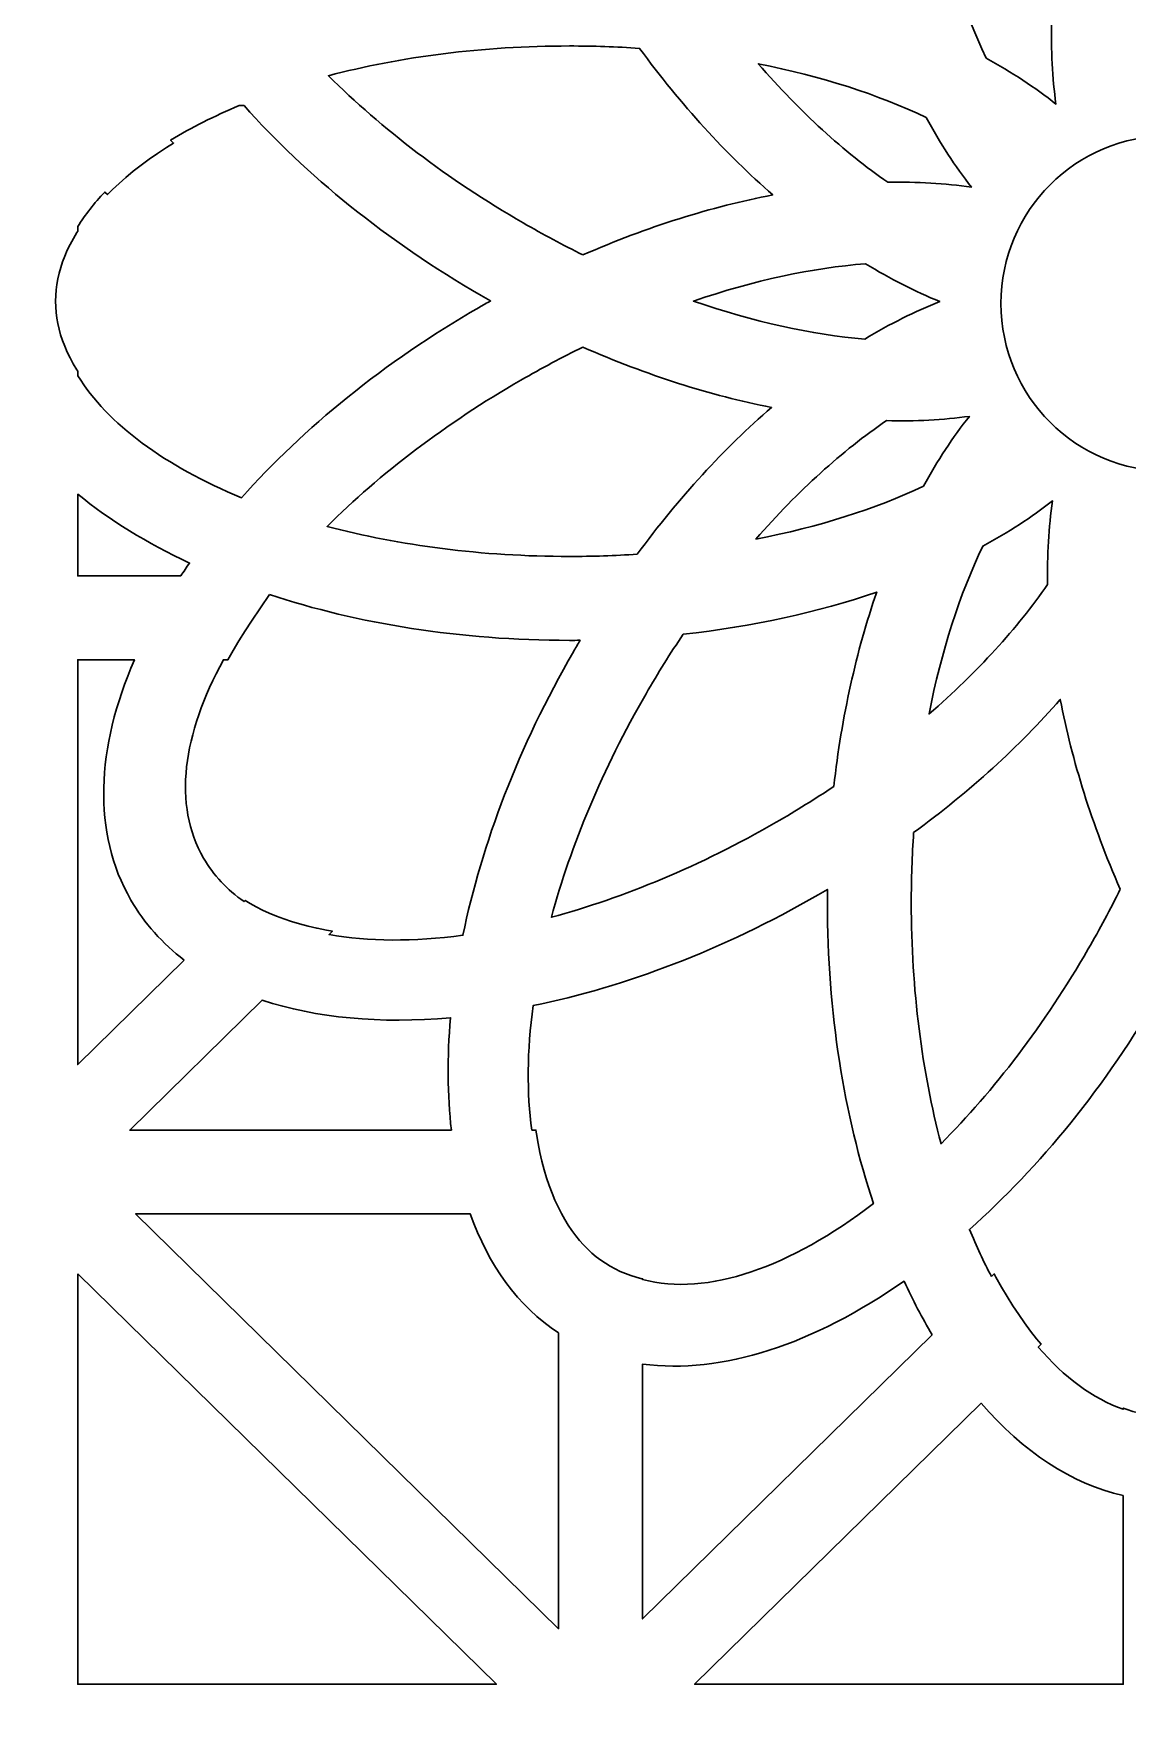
# Model space of a CAD drawing. Header units: centimetres. Extents: x -27 to -22.3, y -9 to 9.
# Drawn here: x -25.856 to -24.695, y 5.879 to 7.677 of the extents above; entities that cross this region are included whole.
import ezdxf

# ---------------------------------------------------------------- set-up
doc = ezdxf.new("R2010")
doc.units = ezdxf.units.CM
doc.header["$MEASUREMENT"] = 0
doc.layers.add('layer 1', color=7, linetype='Continuous')

msp = doc.modelspace()

# ---------------------------------------------------------------- linework, layer by layer
at = {"layer": 'layer 1', "color": 250, "lineweight": 30}
for points, knots in [([(-22.33552, 9.00076), (-22.33552, 9.00076), (-22.33552, 8.81208), (-22.33552, 8.81208), (-22.33552, 8.81208), (-22.33552, 8.81208), (-22.33552, 8.68847), (-22.33552, 8.68847), (-22.33552, 8.68847), (-22.33552, 8.68847), (-22.33552, 7.78426), (-22.33552, 7.78426), (-22.33552, 7.78426), (-22.33552, 7.78426), (-22.33552, 7.66065), (-22.33552, 7.66065), (-22.33552, 7.66065), (-22.33552, 7.66065), (-22.33552, 7.635), (-22.33552, 7.635), (-22.33552, 7.635), (-22.33552, 7.635), (-22.33552, 7.51139), (-22.33552, 7.51139), (-22.33552, 7.51139), (-22.33552, 7.51139), (-22.33552, 6.60718), (-22.33552, 6.60718), (-22.33552, 6.60718), (-22.33552, 6.60718), (-22.33552, 6.48357), (-22.33552, 6.48357), (-22.33552, 6.48357), (-22.33552, 6.48357), (-22.33552, 6.45792), (-22.33552, 6.45792), (-22.33552, 6.45792), (-22.33552, 6.45792), (-22.33552, 6.33431), (-22.33552, 6.33431), (-22.33552, 6.33431), (-22.33552, 6.33431), (-22.33552, 5.4301), (-22.33552, 5.4301), (-22.33552, 5.4301), (-22.33552, 5.4301), (-22.33552, 5.30649), (-22.33552, 5.30649), (-22.33552, 5.30649), (-22.33552, 5.30649), (-22.33552, 5.28084), (-22.33552, 5.28084), (-22.33552, 5.28084), (-22.33552, 5.28084), (-22.33552, 5.15723), (-22.33552, 5.15723), (-22.33552, 5.15723), (-22.33552, 5.15723), (-22.33552, 4.25302), (-22.33552, 4.25302), (-22.33552, 4.25302), (-22.33552, 4.25302), (-22.33552, 4.12941), (-22.33552, 4.12941), (-22.33552, 4.12941), (-22.33552, 4.12941), (-22.33552, 4.10376), (-22.33552, 4.10376), (-22.33552, 4.10376), (-22.33552, 4.10376), (-22.33552, 3.98015), (-22.33552, 3.98015), (-22.33552, 3.98015), (-22.33552, 3.98015), (-22.33552, 3.07594), (-22.33552, 3.07594), (-22.33552, 3.07594), (-22.33552, 3.07594), (-22.33552, 2.95233), (-22.33552, 2.95233), (-22.33552, 2.95233), (-22.33552, 2.95233), (-22.33552, 2.92668), (-22.33552, 2.92668), (-22.33552, 2.92668), (-22.33552, 2.92668), (-22.33552, 2.80307), (-22.33552, 2.80307), (-22.33552, 2.80307), (-22.33552, 2.80307), (-22.33552, 1.89886), (-22.33552, 1.89886), (-22.33552, 1.89886), (-22.33552, 1.89886), (-22.33552, 1.77525), (-22.33552, 1.77525), (-22.33552, 1.77525), (-22.33552, 1.77525), (-22.33552, 1.7496), (-22.33552, 1.7496), (-22.33552, 1.7496), (-22.33552, 1.7496), (-22.33552, 1.62599), (-22.33552, 1.62599), (-22.33552, 1.62599), (-22.33552, 1.62599), (-22.33552, 0.72178), (-22.33552, 0.72178), (-22.33552, 0.72178), (-22.33552, 0.72178), (-22.33552, 0.59817), (-22.33552, 0.59817), (-22.33552, 0.59817), (-22.33552, 0.59817), (-22.33552, 0.57252), (-22.33552, 0.57252), (-22.33552, 0.57252), (-22.33552, 0.57252), (-22.33552, 0.44891), (-22.33552, 0.44891), (-22.33552, 0.44891), (-22.33552, 0.44891), (-22.33552, -0.4553), (-22.33552, -0.4553), (-22.33552, -0.4553), (-22.33552, -0.4553), (-22.33552, -0.57891), (-22.33552, -0.57891), (-22.33552, -0.57891), (-22.33552, -0.57891), (-22.33552, -0.60456), (-22.33552, -0.60456), (-22.33552, -0.60456), (-22.33552, -0.60456), (-22.33552, -0.72817), (-22.33552, -0.72817), (-22.33552, -0.72817), (-22.33552, -0.72817), (-22.33552, -1.63238), (-22.33552, -1.63238), (-22.33552, -1.63238), (-22.33552, -1.63238), (-22.33552, -1.75599), (-22.33552, -1.75599), (-22.33552, -1.75599), (-22.33552, -1.75599), (-22.33552, -1.78164), (-22.33552, -1.78164), (-22.33552, -1.78164), (-22.33552, -1.78164), (-22.33552, -1.90525), (-22.33552, -1.90525), (-22.33552, -1.90525), (-22.33552, -1.90525), (-22.33552, -2.80946), (-22.33552, -2.80946), (-22.33552, -2.80946), (-22.33552, -2.80946), (-22.33552, -2.93307), (-22.33552, -2.93307), (-22.33552, -2.93307), (-22.33552, -2.93307), (-22.33552, -2.95872), (-22.33552, -2.95872), (-22.33552, -2.95872), (-22.33552, -2.95872), (-22.33552, -3.08233), (-22.33552, -3.08233), (-22.33552, -3.08233), (-22.33552, -3.08233), (-22.33552, -3.98654), (-22.33552, -3.98654), (-22.33552, -3.98654), (-22.33552, -3.98654), (-22.33552, -4.11015), (-22.33552, -4.11015), (-22.33552, -4.11015), (-22.33552, -4.11015), (-22.33552, -4.1358), (-22.33552, -4.1358), (-22.33552, -4.1358), (-22.33552, -4.1358), (-22.33552, -4.25941), (-22.33552, -4.25941), (-22.33552, -4.25941), (-22.33552, -4.25941), (-22.33552, -5.16362), (-22.33552, -5.16362), (-22.33552, -5.16362), (-22.33552, -5.16362), (-22.33552, -5.28723), (-22.33552, -5.28723), (-22.33552, -5.28723), (-22.33552, -5.28723), (-22.33552, -5.31288), (-22.33552, -5.31288), (-22.33552, -5.31288), (-22.33552, -5.31288), (-22.33552, -5.43649), (-22.33552, -5.43649), (-22.33552, -5.43649), (-22.33552, -5.43649), (-22.33552, -6.3407), (-22.33552, -6.3407), (-22.33552, -6.3407), (-22.33552, -6.3407), (-22.33552, -6.46431), (-22.33552, -6.46431), (-22.33552, -6.46431), (-22.33552, -6.46431), (-22.33552, -6.48996), (-22.33552, -6.48996), (-22.33552, -6.48996), (-22.33552, -6.48996), (-22.33552, -6.61357), (-22.33552, -6.61357), (-22.33552, -6.61357), (-22.33552, -6.61357), (-22.33552, -7.51778), (-22.33552, -7.51778), (-22.33552, -7.51778), (-22.33552, -7.51778), (-22.33552, -7.64139), (-22.33552, -7.64139), (-22.33552, -7.64139), (-22.33552, -7.64139), (-22.33552, -7.66704), (-22.33552, -7.66704), (-22.33552, -7.66704), (-22.33552, -7.66704), (-22.33552, -7.79065), (-22.33552, -7.79065), (-22.33552, -7.79065), (-22.33552, -7.79065), (-22.33552, -8.69486), (-22.33552, -8.69486), (-22.33552, -8.69486), (-22.33552, -8.69486), (-22.33552, -8.81847), (-22.33552, -8.81847), (-22.33552, -8.81847), (-22.33552, -8.81847), (-22.33552, -9.00022), (-22.33552, -9.00022), (-22.33552, -9.00022), (-22.33552, -9.00022), (-23.22426, -9.00022), (-23.22426, -9.00022), (-23.22426, -9.00022), (-23.22426, -9.00022), (-23.35029, -9.00022), (-23.35029, -9.00022), (-23.35029, -9.00022), (-23.35029, -9.00022), (-23.56871, -9.00022), (-23.56871, -9.00022), (-23.56871, -9.00022), (-23.56871, -9.00022), (-23.69473, -9.00022), (-23.69473, -9.00022), (-23.69473, -9.00022), (-23.69473, -9.00022), (-24.42433, -9.00022), (-24.42433, -9.00022), (-24.42433, -9.00022), (-24.42433, -9.00022), (-24.55035, -9.00022), (-24.55035, -9.00022), (-24.55035, -9.00022), (-24.55035, -9.00022), (-24.76877, -9.00022), (-24.76877, -9.00022), (-24.76877, -9.00022), (-24.76877, -9.00022), (-24.8948, -9.00022), (-24.8948, -9.00022), (-24.8948, -9.00022), (-24.8948, -9.00022), (-25.62439, -9.00022), (-25.62439, -9.00022), (-25.62439, -9.00022), (-25.62439, -9.00022), (-25.75042, -9.00022), (-25.75042, -9.00022), (-25.75042, -9.00022), (-25.75042, -9.00022), (-25.96884, -9.00022), (-25.96884, -9.00022), (-25.96884, -9.00022), (-25.96884, -9.00022), (-26.09487, -9.00022), (-26.09487, -9.00022), (-26.09487, -9.00022), (-26.09487, -9.00022), (-26.99914, -9.00022), (-26.99914, -9.00022), (-26.99914, -9.00022), (-26.99914, -9.00022), (-26.99914, -8.8337), (-26.99914, -8.8337), (-26.99914, -8.8337), (-26.99914, -8.8337), (-26.99914, -8.71009), (-26.99914, -8.71009), (-26.99914, -8.71009), (-26.99914, -8.71009), (-26.99914, -7.77541), (-26.99914, -7.77541), (-26.99914, -7.77541), (-26.99914, -7.77541), (-26.99914, -7.53301), (-26.99914, -7.53301), (-26.99914, -7.53301), (-26.99914, -7.53301), (-26.99914, -6.59833), (-26.99914, -6.59833), (-26.99914, -6.59833), (-26.99914, -6.59833), (-26.99914, -6.35593), (-26.99914, -6.35593), (-26.99914, -6.35593), (-26.99914, -6.35593), (-26.99914, -5.42125), (-26.99914, -5.42125), (-26.99914, -5.42125), (-26.99914, -5.42125), (-26.99914, -5.17885), (-26.99914, -5.17885), (-26.99914, -5.17885), (-26.99914, -5.17885), (-26.99914, -4.24417), (-26.99914, -4.24417), (-26.99914, -4.24417), (-26.99914, -4.24417), (-26.99914, -4.00177), (-26.99914, -4.00177), (-26.99914, -4.00177), (-26.99914, -4.00177), (-26.99914, -3.06709), (-26.99914, -3.06709), (-26.99914, -3.06709), (-26.99914, -3.06709), (-26.99914, -2.82469), (-26.99914, -2.82469), (-26.99914, -2.82469), (-26.99914, -2.82469), (-26.99914, -1.89001), (-26.99914, -1.89001), (-26.99914, -1.89001), (-26.99914, -1.89001), (-26.99914, -1.64761), (-26.99914, -1.64761), (-26.99914, -1.64761), (-26.99914, -1.64761), (-26.99914, -0.71293), (-26.99914, -0.71293), (-26.99914, -0.71293), (-26.99914, -0.71293), (-26.99914, -0.47053), (-26.99914, -0.47053), (-26.99914, -0.47053), (-26.99914, -0.47053), (-26.99914, 0.46415), (-26.99914, 0.46415), (-26.99914, 0.46415), (-26.99914, 0.46415), (-26.99914, 0.70655), (-26.99914, 0.70655), (-26.99914, 0.70655), (-26.99914, 0.70655), (-26.99914, 1.64123), (-26.99914, 1.64123), (-26.99914, 1.64123), (-26.99914, 1.64123), (-26.99914, 1.88363), (-26.99914, 1.88363), (-26.99914, 1.88363), (-26.99914, 1.88363), (-26.99914, 2.81831), (-26.99914, 2.81831), (-26.99914, 2.81831), (-26.99914, 2.81831), (-26.99914, 3.06071), (-26.99914, 3.06071), (-26.99914, 3.06071), (-26.99914, 3.06071), (-26.99914, 3.99539), (-26.99914, 3.99539), (-26.99914, 3.99539), (-26.99914, 3.99539), (-26.99914, 4.23779), (-26.99914, 4.23779), (-26.99914, 4.23779), (-26.99914, 4.23779), (-26.99914, 5.17247), (-26.99914, 5.17247), (-26.99914, 5.17247), (-26.99914, 5.17247), (-26.99914, 5.41487), (-26.99914, 5.41487), (-26.99914, 5.41487), (-26.99914, 5.41487), (-26.99914, 6.34955), (-26.99914, 6.34955), (-26.99914, 6.34955), (-26.99914, 6.34955), (-26.99914, 6.59195), (-26.99914, 6.59195), (-26.99914, 6.59195), (-26.99914, 6.59195), (-26.99914, 7.52663), (-26.99914, 7.52663), (-26.99914, 7.52663), (-26.99914, 7.52663), (-26.99914, 7.76903), (-26.99914, 7.76903), (-26.99914, 7.76903), (-26.99914, 7.76903), (-26.99914, 8.70371), (-26.99914, 8.70371), (-26.99914, 8.70371), (-26.99914, 8.70371), (-26.99914, 8.82732), (-26.99914, 8.82732), (-26.99914, 8.82732), (-26.99914, 8.82732), (-26.99914, 9.00076), (-26.99914, 9.00076), (-26.99914, 9.00076), (-26.99914, 9.00076), (-26.10193, 9.00076), (-26.10193, 9.00076), (-26.10193, 9.00076), (-26.10193, 9.00076), (-25.97591, 9.00076), (-25.97591, 9.00076), (-25.97591, 9.00076), (-25.97591, 9.00076), (-25.74335, 9.00076), (-25.74335, 9.00076), (-25.74335, 9.00076), (-25.74335, 9.00076), (-25.61733, 9.00076), (-25.61733, 9.00076), (-25.61733, 9.00076), (-25.61733, 9.00076), (-24.90187, 9.00076), (-24.90187, 9.00076), (-24.90187, 9.00076), (-24.90187, 9.00076), (-24.77584, 9.00076), (-24.77584, 9.00076), (-24.77584, 9.00076), (-24.77584, 9.00076), (-24.54329, 9.00076), (-24.54329, 9.00076), (-24.54329, 9.00076), (-24.54329, 9.00076), (-24.41726, 9.00076), (-24.41726, 9.00076), (-24.41726, 9.00076), (-24.41726, 9.00076), (-23.7018, 9.00076), (-23.7018, 9.00076), (-23.7018, 9.00076), (-23.7018, 9.00076), (-23.57578, 9.00076), (-23.57578, 9.00076), (-23.57578, 9.00076), (-23.57578, 9.00076), (-23.34322, 9.00076), (-23.34322, 9.00076), (-23.34322, 9.00076), (-23.34322, 9.00076), (-23.21719, 9.00076), (-23.21719, 9.00076), (-23.21719, 9.00076), (-23.21719, 9.00076), (-22.33552, 9.00076), (-22.33552, 9.00076)], [0, 0, 0, 0, 0.0082645, 0.0082645, 0.0082645, 0.0082645, 0.0165289, 0.0165289, 0.0165289, 0.0165289, 0.0247934, 0.0247934, 0.0247934, 0.0247934, 0.0330579, 0.0330579, 0.0330579, 0.0330579, 0.0413223, 0.0413223, 0.0413223, 0.0413223, 0.0495868, 0.0495868, 0.0495868, 0.0495868, 0.0578512, 0.0578512, 0.0578512, 0.0578512, 0.0661157, 0.0661157, 0.0661157, 0.0661157, 0.0743802, 0.0743802, 0.0743802, 0.0743802, 0.0826446, 0.0826446, 0.0826446, 0.0826446, 0.0909091, 0.0909091, 0.0909091, 0.0909091, 0.0991736, 0.0991736, 0.0991736, 0.0991736, 0.107438, 0.107438, 0.107438, 0.107438, 0.1157025, 0.1157025, 0.1157025, 0.1157025, 0.1239669, 0.1239669, 0.1239669, 0.1239669, 0.1322314, 0.1322314, 0.1322314, 0.1322314, 0.1404959, 0.1404959, 0.1404959, 0.1404959, 0.1487603, 0.1487603, 0.1487603, 0.1487603, 0.1570248, 0.1570248, 0.1570248, 0.1570248, 0.1652893, 0.1652893, 0.1652893, 0.1652893, 0.1735537, 0.1735537, 0.1735537, 0.1735537, 0.1818182, 0.1818182, 0.1818182, 0.1818182, 0.1900826, 0.1900826, 0.1900826, 0.1900826, 0.1983471, 0.1983471, 0.1983471, 0.1983471, 0.2066116, 0.2066116, 0.2066116, 0.2066116, 0.214876, 0.214876, 0.214876, 0.214876, 0.2231405, 0.2231405, 0.2231405, 0.2231405, 0.231405, 0.231405, 0.231405, 0.231405, 0.2396694, 0.2396694, 0.2396694, 0.2396694, 0.2479339, 0.2479339, 0.2479339, 0.2479339, 0.2561983, 0.2561983, 0.2561983, 0.2561983, 0.2644628, 0.2644628, 0.2644628, 0.2644628, 0.2727273, 0.2727273, 0.2727273, 0.2727273, 0.2809917, 0.2809917, 0.2809917, 0.2809917, 0.2892562, 0.2892562, 0.2892562, 0.2892562, 0.2975207, 0.2975207, 0.2975207, 0.2975207, 0.3057851, 0.3057851, 0.3057851, 0.3057851, 0.3140496, 0.3140496, 0.3140496, 0.3140496, 0.322314, 0.322314, 0.322314, 0.322314, 0.3305785, 0.3305785, 0.3305785, 0.3305785, 0.338843, 0.338843, 0.338843, 0.338843, 0.3471074, 0.3471074, 0.3471074, 0.3471074, 0.3553719, 0.3553719, 0.3553719, 0.3553719, 0.3636364, 0.3636364, 0.3636364, 0.3636364, 0.3719008, 0.3719008, 0.3719008, 0.3719008, 0.3801653, 0.3801653, 0.3801653, 0.3801653, 0.3884298, 0.3884298, 0.3884298, 0.3884298, 0.3966942, 0.3966942, 0.3966942, 0.3966942, 0.4049587, 0.4049587, 0.4049587, 0.4049587, 0.4132231, 0.4132231, 0.4132231, 0.4132231, 0.4214876, 0.4214876, 0.4214876, 0.4214876, 0.4297521, 0.4297521, 0.4297521, 0.4297521, 0.4380165, 0.4380165, 0.4380165, 0.4380165, 0.446281, 0.446281, 0.446281, 0.446281, 0.4545455, 0.4545455, 0.4545455, 0.4545455, 0.4628099, 0.4628099, 0.4628099, 0.4628099, 0.4710744, 0.4710744, 0.4710744, 0.4710744, 0.4793388, 0.4793388, 0.4793388, 0.4793388, 0.4876033, 0.4876033, 0.4876033, 0.4876033, 0.4958678, 0.4958678, 0.4958678, 0.4958678, 0.5041322, 0.5041322, 0.5041322, 0.5041322, 0.5123967, 0.5123967, 0.5123967, 0.5123967, 0.5206612, 0.5206612, 0.5206612, 0.5206612, 0.5289256, 0.5289256, 0.5289256, 0.5289256, 0.5371901, 0.5371901, 0.5371901, 0.5371901, 0.5454545, 0.5454545, 0.5454545, 0.5454545, 0.553719, 0.553719, 0.553719, 0.553719, 0.5619835, 0.5619835, 0.5619835, 0.5619835, 0.5702479, 0.5702479, 0.5702479, 0.5702479, 0.5785124, 0.5785124, 0.5785124, 0.5785124, 0.5867769, 0.5867769, 0.5867769, 0.5867769, 0.5950413, 0.5950413, 0.5950413, 0.5950413, 0.6033058, 0.6033058, 0.6033058, 0.6033058, 0.6115702, 0.6115702, 0.6115702, 0.6115702, 0.6198347, 0.6198347, 0.6198347, 0.6198347, 0.6280992, 0.6280992, 0.6280992, 0.6280992, 0.6363636, 0.6363636, 0.6363636, 0.6363636, 0.6446281, 0.6446281, 0.6446281, 0.6446281, 0.6528926, 0.6528926, 0.6528926, 0.6528926, 0.661157, 0.661157, 0.661157, 0.661157, 0.6694215, 0.6694215, 0.6694215, 0.6694215, 0.677686, 0.677686, 0.677686, 0.677686, 0.6859504, 0.6859504, 0.6859504, 0.6859504, 0.6942149, 0.6942149, 0.6942149, 0.6942149, 0.7024793, 0.7024793, 0.7024793, 0.7024793, 0.7107438, 0.7107438, 0.7107438, 0.7107438, 0.7190083, 0.7190083, 0.7190083, 0.7190083, 0.7272727, 0.7272727, 0.7272727, 0.7272727, 0.7355372, 0.7355372, 0.7355372, 0.7355372, 0.7438017, 0.7438017, 0.7438017, 0.7438017, 0.7520661, 0.7520661, 0.7520661, 0.7520661, 0.7603306, 0.7603306, 0.7603306, 0.7603306, 0.768595, 0.768595, 0.768595, 0.768595, 0.7768595, 0.7768595, 0.7768595, 0.7768595, 0.785124, 0.785124, 0.785124, 0.785124, 0.7933884, 0.7933884, 0.7933884, 0.7933884, 0.8016529, 0.8016529, 0.8016529, 0.8016529, 0.8099174, 0.8099174, 0.8099174, 0.8099174, 0.8181818, 0.8181818, 0.8181818, 0.8181818, 0.8264463, 0.8264463, 0.8264463, 0.8264463, 0.8347107, 0.8347107, 0.8347107, 0.8347107, 0.8429752, 0.8429752, 0.8429752, 0.8429752, 0.8512397, 0.8512397, 0.8512397, 0.8512397, 0.8595041, 0.8595041, 0.8595041, 0.8595041, 0.8677686, 0.8677686, 0.8677686, 0.8677686, 0.8760331, 0.8760331, 0.8760331, 0.8760331, 0.8842975, 0.8842975, 0.8842975, 0.8842975, 0.892562, 0.892562, 0.892562, 0.892562, 0.9008264, 0.9008264, 0.9008264, 0.9008264, 0.9090909, 0.9090909, 0.9090909, 0.9090909, 0.9173554, 0.9173554, 0.9173554, 0.9173554, 0.9256198, 0.9256198, 0.9256198, 0.9256198, 0.9338843, 0.9338843, 0.9338843, 0.9338843, 0.9421488, 0.9421488, 0.9421488, 0.9421488, 0.9504132, 0.9504132, 0.9504132, 0.9504132, 0.9586777, 0.9586777, 0.9586777, 0.9586777, 0.9669421, 0.9669421, 0.9669421, 0.9669421, 0.9752066, 0.9752066, 0.9752066, 0.9752066, 0.9834711, 0.9834711, 0.9834711, 0.9834711, 1, 1, 1, 1]), ([(-24.8448, 7.65101), (-24.81758, 7.63599), (-24.79269, 7.61961), (-24.77054, 7.60204), (-24.77054, 7.60204), (-24.77439, 7.62988), (-24.77591, 7.65942), (-24.77512, 7.69028), (-24.77512, 7.69028), (-24.80702, 7.73687), (-24.84959, 7.78401), (-24.90097, 7.82886), (-24.90097, 7.82886), (-24.88807, 7.76223), (-24.86885, 7.70195), (-24.8448, 7.65101)], [0, 0, 0, 0, 0.2, 0.2, 0.2, 0.2, 0.4, 0.4, 0.4, 0.4, 0.6, 0.6, 0.6, 0.6, 1, 1, 1, 1]), ([(-25.27287, 7.44192), (-25.2044, 7.47186), (-25.13627, 7.49311), (-25.07132, 7.50564), (-25.07132, 7.50564), (-25.12091, 7.54902), (-25.16886, 7.60137), (-25.2128, 7.66132), (-25.2128, 7.66132), (-25.23715, 7.66297), (-25.262, 7.66384), (-25.28726, 7.66384), (-25.28726, 7.66384), (-25.37974, 7.66384), (-25.46684, 7.65239), (-25.54318, 7.63222), (-25.54318, 7.63222), (-25.48698, 7.57621), (-25.41691, 7.52238), (-25.33633, 7.47586), (-25.33633, 7.47586), (-25.31522, 7.46367), (-25.29403, 7.45236), (-25.27287, 7.44192)], [0, 0, 0, 0, 0.1428571, 0.1428571, 0.1428571, 0.1428571, 0.2857143, 0.2857143, 0.2857143, 0.2857143, 0.4285714, 0.4285714, 0.4285714, 0.4285714, 0.5714286, 0.5714286, 0.5714286, 0.5714286, 0.7142857, 0.7142857, 0.7142857, 0.7142857, 1, 1, 1, 1]), ([(-24.94916, 7.51901), (-24.91807, 7.51962), (-24.88833, 7.51787), (-24.86036, 7.51373), (-24.86036, 7.51373), (-24.87761, 7.53592), (-24.8937, 7.56074), (-24.90844, 7.58786), (-24.90844, 7.58786), (-24.95937, 7.61226), (-25.0198, 7.6318), (-25.08672, 7.64494), (-25.08672, 7.64494), (-25.04224, 7.59369), (-24.99546, 7.5511), (-24.94916, 7.51901)], [0, 0, 0, 0, 0.2, 0.2, 0.2, 0.2, 0.4, 0.4, 0.4, 0.4, 0.6, 0.6, 0.6, 0.6, 1, 1, 1, 1]), ([(-25.63285, 7.60048), (-25.63285, 7.60048), (-25.63785, 7.60048), (-25.63785, 7.60048), (-25.63785, 7.60048), (-25.66446, 7.58939), (-25.6889, 7.57707), (-25.71083, 7.56368), (-25.71083, 7.56368), (-25.71083, 7.56368), (-25.70776, 7.56067), (-25.70776, 7.56067), (-25.70776, 7.56067), (-25.70776, 7.56067), (-25.71532, 7.55594), (-25.71532, 7.55594), (-25.71532, 7.55594), (-25.71532, 7.55594), (-25.72467, 7.54976), (-25.72467, 7.54976), (-25.72467, 7.54976), (-25.72467, 7.54976), (-25.73364, 7.54349), (-25.73364, 7.54349), (-25.73364, 7.54349), (-25.73364, 7.54349), (-25.74223, 7.53715), (-25.74223, 7.53715), (-25.74223, 7.53715), (-25.74223, 7.53715), (-25.75043, 7.53075), (-25.75043, 7.53075), (-25.75043, 7.53075), (-25.75043, 7.53075), (-25.75824, 7.52429), (-25.75824, 7.52429), (-25.75824, 7.52429), (-25.75824, 7.52429), (-25.76564, 7.51779), (-25.76564, 7.51779), (-25.76564, 7.51779), (-25.76564, 7.51779), (-25.77265, 7.51127), (-25.77265, 7.51127), (-25.77265, 7.51127), (-25.77265, 7.51127), (-25.778, 7.50596), (-25.778, 7.50596), (-25.778, 7.50596), (-25.778, 7.50596), (-25.78074, 7.50865), (-25.78074, 7.50865), (-25.78074, 7.50865), (-25.792, 7.49684), (-25.8016, 7.48458), (-25.80938, 7.47191), (-25.80938, 7.47191), (-25.80938, 7.47191), (-25.80938, 7.46718), (-25.80938, 7.46718), (-25.80938, 7.46718), (-25.80938, 7.46718), (-25.81032, 7.46572), (-25.81032, 7.46572), (-25.81032, 7.46572), (-25.81032, 7.46572), (-25.81412, 7.45937), (-25.81412, 7.45937), (-25.81412, 7.45937), (-25.81412, 7.45937), (-25.81753, 7.45307), (-25.81753, 7.45307), (-25.81753, 7.45307), (-25.81753, 7.45307), (-25.82057, 7.44683), (-25.82057, 7.44683), (-25.82057, 7.44683), (-25.82057, 7.44683), (-25.82325, 7.44067), (-25.82325, 7.44067), (-25.82325, 7.44067), (-25.82325, 7.44067), (-25.82559, 7.43457), (-25.82559, 7.43457), (-25.82559, 7.43457), (-25.82559, 7.43457), (-25.82759, 7.42852), (-25.82759, 7.42852), (-25.82759, 7.42852), (-25.82759, 7.42852), (-25.82926, 7.42252), (-25.82926, 7.42252), (-25.82926, 7.42252), (-25.82926, 7.42252), (-25.83062, 7.41656), (-25.83062, 7.41656), (-25.83062, 7.41656), (-25.83062, 7.41656), (-25.83167, 7.41062), (-25.83167, 7.41062), (-25.83167, 7.41062), (-25.83167, 7.41062), (-25.83242, 7.40467), (-25.83242, 7.40467), (-25.83242, 7.40467), (-25.83242, 7.40467), (-25.83288, 7.39871), (-25.83288, 7.39871), (-25.83288, 7.39871), (-25.83288, 7.39871), (-25.83303, 7.3927), (-25.83303, 7.3927), (-25.83303, 7.3927), (-25.83303, 7.3927), (-25.83288, 7.38671), (-25.83288, 7.38671), (-25.83288, 7.38671), (-25.83288, 7.38671), (-25.83243, 7.38077), (-25.83243, 7.38077), (-25.83243, 7.38077), (-25.83243, 7.38077), (-25.83168, 7.37484), (-25.83168, 7.37484), (-25.83168, 7.37484), (-25.83168, 7.37484), (-25.83064, 7.36892), (-25.83064, 7.36892), (-25.83064, 7.36892), (-25.83064, 7.36892), (-25.82929, 7.36298), (-25.82929, 7.36298), (-25.82929, 7.36298), (-25.82929, 7.36298), (-25.82763, 7.357), (-25.82763, 7.357), (-25.82763, 7.357), (-25.82763, 7.357), (-25.82564, 7.35097), (-25.82564, 7.35097), (-25.82564, 7.35097), (-25.82564, 7.35097), (-25.82332, 7.34489), (-25.82332, 7.34489), (-25.82332, 7.34489), (-25.82332, 7.34489), (-25.82066, 7.33875), (-25.82066, 7.33875), (-25.82066, 7.33875), (-25.82066, 7.33875), (-25.81764, 7.33254), (-25.81764, 7.33254), (-25.81764, 7.33254), (-25.81764, 7.33254), (-25.81425, 7.32627), (-25.81425, 7.32627), (-25.81425, 7.32627), (-25.81425, 7.32627), (-25.81049, 7.31993), (-25.81049, 7.31993), (-25.81049, 7.31993), (-25.81049, 7.31993), (-25.80938, 7.31822), (-25.80938, 7.31822), (-25.80938, 7.31822), (-25.80938, 7.31822), (-25.80938, 7.31348), (-25.80938, 7.31348), (-25.80938, 7.31348), (-25.77788, 7.2622), (-25.71659, 7.21737), (-25.63555, 7.18396), (-25.63555, 7.18396), (-25.56981, 7.25781), (-25.48419, 7.32782), (-25.3833, 7.38607), (-25.3833, 7.38607), (-25.37921, 7.38843), (-25.37511, 7.39075), (-25.37101, 7.39305), (-25.37101, 7.39305), (-25.37431, 7.39491), (-25.3776, 7.39678), (-25.38089, 7.39868), (-25.38089, 7.39868), (-25.48163, 7.45685), (-25.56714, 7.52675), (-25.63285, 7.60048)], [0, 0, 0, 0, 0.0208333, 0.0208333, 0.0208333, 0.0208333, 0.0416667, 0.0416667, 0.0416667, 0.0416667, 0.0625, 0.0625, 0.0625, 0.0625, 0.0833333, 0.0833333, 0.0833333, 0.0833333, 0.1041667, 0.1041667, 0.1041667, 0.1041667, 0.125, 0.125, 0.125, 0.125, 0.1458333, 0.1458333, 0.1458333, 0.1458333, 0.1666667, 0.1666667, 0.1666667, 0.1666667, 0.1875, 0.1875, 0.1875, 0.1875, 0.2083333, 0.2083333, 0.2083333, 0.2083333, 0.2291667, 0.2291667, 0.2291667, 0.2291667, 0.25, 0.25, 0.25, 0.25, 0.2708333, 0.2708333, 0.2708333, 0.2708333, 0.2916667, 0.2916667, 0.2916667, 0.2916667, 0.3125, 0.3125, 0.3125, 0.3125, 0.3333333, 0.3333333, 0.3333333, 0.3333333, 0.3541667, 0.3541667, 0.3541667, 0.3541667, 0.375, 0.375, 0.375, 0.375, 0.3958333, 0.3958333, 0.3958333, 0.3958333, 0.4166667, 0.4166667, 0.4166667, 0.4166667, 0.4375, 0.4375, 0.4375, 0.4375, 0.4583333, 0.4583333, 0.4583333, 0.4583333, 0.4791667, 0.4791667, 0.4791667, 0.4791667, 0.5, 0.5, 0.5, 0.5, 0.5208333, 0.5208333, 0.5208333, 0.5208333, 0.5416667, 0.5416667, 0.5416667, 0.5416667, 0.5625, 0.5625, 0.5625, 0.5625, 0.5833333, 0.5833333, 0.5833333, 0.5833333, 0.6041667, 0.6041667, 0.6041667, 0.6041667, 0.625, 0.625, 0.625, 0.625, 0.6458333, 0.6458333, 0.6458333, 0.6458333, 0.6666667, 0.6666667, 0.6666667, 0.6666667, 0.6875, 0.6875, 0.6875, 0.6875, 0.7083333, 0.7083333, 0.7083333, 0.7083333, 0.7291667, 0.7291667, 0.7291667, 0.7291667, 0.75, 0.75, 0.75, 0.75, 0.7708333, 0.7708333, 0.7708333, 0.7708333, 0.7916667, 0.7916667, 0.7916667, 0.7916667, 0.8125, 0.8125, 0.8125, 0.8125, 0.8333333, 0.8333333, 0.8333333, 0.8333333, 0.8541667, 0.8541667, 0.8541667, 0.8541667, 0.875, 0.875, 0.875, 0.875, 0.8958333, 0.8958333, 0.8958333, 0.8958333, 0.9166667, 0.9166667, 0.9166667, 0.9166667, 0.9375, 0.9375, 0.9375, 0.9375, 0.9583333, 0.9583333, 0.9583333, 0.9583333, 1, 1, 1, 1]), ([(-24.47233, 7.39029), (-24.47233, 7.29181), (-24.55219, 7.21195), (-24.65066, 7.21195), (-24.65066, 7.21195), (-24.74914, 7.21195), (-24.829, 7.29181), (-24.829, 7.39029), (-24.829, 7.39029), (-24.829, 7.48876), (-24.74914, 7.56862), (-24.65066, 7.56862), (-24.65066, 7.56862), (-24.55219, 7.56862), (-24.47233, 7.48876), (-24.47233, 7.39029)], [0, 0, 0, 0, 0.2, 0.2, 0.2, 0.2, 0.4, 0.4, 0.4, 0.4, 0.6, 0.6, 0.6, 0.6, 1, 1, 1, 1]), ([(-24.97353, 7.35252), (-24.94691, 7.36859), (-24.92028, 7.38195), (-24.89399, 7.39235), (-24.89399, 7.39235), (-24.92002, 7.40293), (-24.94637, 7.41638), (-24.97269, 7.4325), (-24.97269, 7.4325), (-25.029, 7.42817), (-25.0911, 7.41488), (-25.15563, 7.3928), (-25.15563, 7.3928), (-25.09148, 7.37065), (-25.02967, 7.35716), (-24.97353, 7.35252)], [0, 0, 0, 0, 0.2, 0.2, 0.2, 0.2, 0.4, 0.4, 0.4, 0.4, 0.6, 0.6, 0.6, 0.6, 1, 1, 1, 1]), ([(-25.21533, 7.1239), (-25.171, 7.18406), (-25.12263, 7.23653), (-25.07264, 7.27987), (-25.07264, 7.27987), (-25.13727, 7.29264), (-25.20498, 7.314), (-25.27301, 7.34394), (-25.27301, 7.34394), (-25.29492, 7.33319), (-25.31687, 7.32153), (-25.33875, 7.3089), (-25.33875, 7.3089), (-25.41884, 7.26265), (-25.48855, 7.20919), (-25.54457, 7.15355), (-25.54457, 7.15355), (-25.4679, 7.13314), (-25.3803, 7.12156), (-25.28726, 7.12156), (-25.28726, 7.12156), (-25.26287, 7.12156), (-25.23887, 7.12236), (-25.21533, 7.1239)], [0, 0, 0, 0, 0.1428571, 0.1428571, 0.1428571, 0.1428571, 0.2857143, 0.2857143, 0.2857143, 0.2857143, 0.4285714, 0.4285714, 0.4285714, 0.4285714, 0.5714286, 0.5714286, 0.5714286, 0.5714286, 0.7142857, 0.7142857, 0.7142857, 0.7142857, 1, 1, 1, 1]), ([(-24.91139, 7.19615), (-24.89637, 7.22337), (-24.87999, 7.24826), (-24.86242, 7.27041), (-24.86242, 7.27041), (-24.89026, 7.26656), (-24.9198, 7.26504), (-24.95066, 7.26583), (-24.95066, 7.26583), (-24.99725, 7.23393), (-25.04439, 7.19136), (-25.08923, 7.13998), (-25.08923, 7.13998), (-25.0226, 7.15288), (-24.96233, 7.1721), (-24.91139, 7.19615)], [0, 0, 0, 0, 0.2, 0.2, 0.2, 0.2, 0.4, 0.4, 0.4, 0.4, 0.6, 0.6, 0.6, 0.6, 1, 1, 1, 1]), ([(-25.70004, 7.10092), (-25.69701, 7.10547), (-25.69391, 7.11001), (-25.69072, 7.11455), (-25.69072, 7.11455), (-25.73595, 7.1357), (-25.77592, 7.16033), (-25.80938, 7.18771), (-25.80938, 7.18771), (-25.80938, 7.18771), (-25.80938, 7.10092), (-25.80938, 7.10092), (-25.80938, 7.10092), (-25.80938, 7.10092), (-25.70004, 7.10092), (-25.70004, 7.10092)], [0, 0, 0, 0, 0.2, 0.2, 0.2, 0.2, 0.4, 0.4, 0.4, 0.4, 0.6, 0.6, 0.6, 0.6, 1, 1, 1, 1]), ([(-24.77939, 7.09179), (-24.78, 7.12288), (-24.77825, 7.15262), (-24.77411, 7.18059), (-24.77411, 7.18059), (-24.7963, 7.16334), (-24.82112, 7.14725), (-24.84824, 7.13251), (-24.84824, 7.13251), (-24.87264, 7.08158), (-24.89218, 7.02115), (-24.90532, 6.95423), (-24.90532, 6.95423), (-24.85407, 6.99871), (-24.81148, 7.04549), (-24.77939, 7.09179)], [0, 0, 0, 0, 0.2, 0.2, 0.2, 0.2, 0.4, 0.4, 0.4, 0.4, 0.6, 0.6, 0.6, 0.6, 1, 1, 1, 1]), ([(-25.00649, 6.87725), (-24.99817, 6.95152), (-24.98252, 7.02115), (-24.96089, 7.08367), (-24.96089, 7.08367), (-25.02326, 7.06241), (-25.09257, 7.04706), (-25.16645, 7.03898), (-25.16645, 7.03898), (-25.18006, 7.01872), (-25.19324, 6.99763), (-25.20587, 6.97576), (-25.20587, 6.97576), (-25.25211, 6.89567), (-25.28574, 6.81451), (-25.30644, 6.73831), (-25.30644, 6.73831), (-25.22984, 6.75897), (-25.14818, 6.79274), (-25.06761, 6.83926), (-25.06761, 6.83926), (-25.04649, 6.85146), (-25.0261, 6.86415), (-25.00649, 6.87725)], [0, 0, 0, 0, 0.1428571, 0.1428571, 0.1428571, 0.1428571, 0.2857143, 0.2857143, 0.2857143, 0.2857143, 0.4285714, 0.4285714, 0.4285714, 0.4285714, 0.5714286, 0.5714286, 0.5714286, 0.5714286, 0.7142857, 0.7142857, 0.7142857, 0.7142857, 1, 1, 1, 1]), ([(-25.60566, 7.081), (-25.60566, 7.081), (-25.62497, 7.05287), (-25.62497, 7.05287), (-25.62497, 7.05287), (-25.62497, 7.05287), (-25.63181, 7.04244), (-25.63181, 7.04244), (-25.63181, 7.04244), (-25.63181, 7.04244), (-25.63828, 7.03207), (-25.63828, 7.03207), (-25.63828, 7.03207), (-25.63828, 7.03207), (-25.64439, 7.02177), (-25.64439, 7.02177), (-25.64439, 7.02177), (-25.64439, 7.02177), (-25.64998, 7.01181), (-25.64998, 7.01181), (-25.64998, 7.01181), (-25.64998, 7.01181), (-25.6547, 7.01181), (-25.6547, 7.01181), (-25.6547, 7.01181), (-25.69821, 6.93267), (-25.70846, 6.85766), (-25.67585, 6.80118), (-25.67585, 6.80118), (-25.66527, 6.78286), (-25.65075, 6.76747), (-25.63287, 6.75497), (-25.63287, 6.75497), (-25.63287, 6.75497), (-25.63156, 6.75626), (-25.63156, 6.75626), (-25.63156, 6.75626), (-25.63156, 6.75626), (-25.62635, 6.75305), (-25.62635, 6.75305), (-25.62635, 6.75305), (-25.62635, 6.75305), (-25.61993, 6.74945), (-25.61993, 6.74945), (-25.61993, 6.74945), (-25.61993, 6.74945), (-25.61314, 6.74599), (-25.61314, 6.74599), (-25.61314, 6.74599), (-25.61314, 6.74599), (-25.60599, 6.74268), (-25.60599, 6.74268), (-25.60599, 6.74268), (-25.60599, 6.74268), (-25.59847, 6.73954), (-25.59847, 6.73954), (-25.59847, 6.73954), (-25.59847, 6.73954), (-25.59061, 6.73658), (-25.59061, 6.73658), (-25.59061, 6.73658), (-25.59061, 6.73658), (-25.58237, 6.7338), (-25.58237, 6.7338), (-25.58237, 6.7338), (-25.58237, 6.7338), (-25.57379, 6.73122), (-25.57379, 6.73122), (-25.57379, 6.73122), (-25.57379, 6.73122), (-25.56485, 6.72884), (-25.56485, 6.72884), (-25.56485, 6.72884), (-25.56485, 6.72884), (-25.55558, 6.72668), (-25.55558, 6.72668), (-25.55558, 6.72668), (-25.55558, 6.72668), (-25.55545, 6.72666), (-25.55545, 6.72666), (-25.55545, 6.72666), (-25.55545, 6.72666), (-25.55501, 6.72656), (-25.55501, 6.72656), (-25.55501, 6.72656), (-25.55501, 6.72656), (-25.54541, 6.72462), (-25.54541, 6.72462), (-25.54541, 6.72462), (-25.54541, 6.72462), (-25.53892, 6.72351), (-25.53892, 6.72351), (-25.53892, 6.72351), (-25.53892, 6.72351), (-25.5426, 6.7199), (-25.5426, 6.7199), (-25.5426, 6.7199), (-25.50097, 6.71238), (-25.45277, 6.71218), (-25.40043, 6.71916), (-25.40043, 6.71916), (-25.38043, 6.81598), (-25.34129, 6.91943), (-25.28304, 7.02032), (-25.28304, 7.02032), (-25.28068, 7.02441), (-25.27829, 7.02846), (-25.27589, 7.0325), (-25.27589, 7.0325), (-25.27967, 7.03247), (-25.28346, 7.03244), (-25.28726, 7.03244), (-25.28726, 7.03244), (-25.4033, 7.03244), (-25.51205, 7.05014), (-25.60566, 7.081)], [0, 0, 0, 0, 0.0333333, 0.0333333, 0.0333333, 0.0333333, 0.0666667, 0.0666667, 0.0666667, 0.0666667, 0.1, 0.1, 0.1, 0.1, 0.1333333, 0.1333333, 0.1333333, 0.1333333, 0.1666667, 0.1666667, 0.1666667, 0.1666667, 0.2, 0.2, 0.2, 0.2, 0.2333333, 0.2333333, 0.2333333, 0.2333333, 0.2666667, 0.2666667, 0.2666667, 0.2666667, 0.3, 0.3, 0.3, 0.3, 0.3333333, 0.3333333, 0.3333333, 0.3333333, 0.3666667, 0.3666667, 0.3666667, 0.3666667, 0.4, 0.4, 0.4, 0.4, 0.4333333, 0.4333333, 0.4333333, 0.4333333, 0.4666667, 0.4666667, 0.4666667, 0.4666667, 0.5, 0.5, 0.5, 0.5, 0.5333333, 0.5333333, 0.5333333, 0.5333333, 0.5666667, 0.5666667, 0.5666667, 0.5666667, 0.6, 0.6, 0.6, 0.6, 0.6333333, 0.6333333, 0.6333333, 0.6333333, 0.6666667, 0.6666667, 0.6666667, 0.6666667, 0.7, 0.7, 0.7, 0.7, 0.7333333, 0.7333333, 0.7333333, 0.7333333, 0.7666667, 0.7666667, 0.7666667, 0.7666667, 0.8, 0.8, 0.8, 0.8, 0.8333333, 0.8333333, 0.8333333, 0.8333333, 0.8666667, 0.8666667, 0.8666667, 0.8666667, 0.9, 0.9, 0.9, 0.9, 0.9333333, 0.9333333, 0.9333333, 0.9333333, 1, 1, 1, 1]), ([(-25.69627, 6.69279), (-25.71944, 6.71041), (-25.73863, 6.73168), (-25.75303, 6.75662), (-25.75303, 6.75662), (-25.79424, 6.828), (-25.78994, 6.91819), (-25.74919, 7.01181), (-25.74919, 7.01181), (-25.74919, 7.01181), (-25.80938, 7.01181), (-25.80938, 7.01181), (-25.80938, 7.01181), (-25.80938, 7.01181), (-25.80938, 6.58184), (-25.80938, 6.58184), (-25.80938, 6.58184), (-25.80938, 6.58184), (-25.69627, 6.69279), (-25.69627, 6.69279)], [0, 0, 0, 0, 0.1666667, 0.1666667, 0.1666667, 0.1666667, 0.3333333, 0.3333333, 0.3333333, 0.3333333, 0.5, 0.5, 0.5, 0.5, 0.6666667, 0.6666667, 0.6666667, 0.6666667, 1, 1, 1, 1]), ([(-24.7023, 6.76808), (-24.73223, 6.83655), (-24.75349, 6.90468), (-24.76602, 6.96964), (-24.76602, 6.96964), (-24.8094, 6.92005), (-24.86175, 6.87209), (-24.9217, 6.82815), (-24.9217, 6.82815), (-24.92335, 6.8038), (-24.92422, 6.77895), (-24.92422, 6.75369), (-24.92422, 6.75369), (-24.92422, 6.66121), (-24.91277, 6.57411), (-24.89259, 6.49777), (-24.89259, 6.49777), (-24.83659, 6.55397), (-24.78276, 6.62404), (-24.73624, 6.70462), (-24.73624, 6.70462), (-24.72404, 6.72573), (-24.71273, 6.74692), (-24.7023, 6.76808)], [0, 0, 0, 0, 0.1428571, 0.1428571, 0.1428571, 0.1428571, 0.2857143, 0.2857143, 0.2857143, 0.2857143, 0.4285714, 0.4285714, 0.4285714, 0.4285714, 0.5714286, 0.5714286, 0.5714286, 0.5714286, 0.7142857, 0.7142857, 0.7142857, 0.7142857, 1, 1, 1, 1]), ([(-25.3271, 6.51225), (-25.3271, 6.51225), (-25.32277, 6.51225), (-25.32277, 6.51225), (-25.32277, 6.51225), (-25.32277, 6.51225), (-25.32219, 6.50809), (-25.32219, 6.50809), (-25.32219, 6.50809), (-25.32219, 6.50809), (-25.3205, 6.4981), (-25.3205, 6.4981), (-25.3205, 6.4981), (-25.3205, 6.4981), (-25.31858, 6.48844), (-25.31858, 6.48844), (-25.31858, 6.48844), (-25.31858, 6.48844), (-25.31643, 6.47911), (-25.31643, 6.47911), (-25.31643, 6.47911), (-25.31643, 6.47911), (-25.31406, 6.47012), (-25.31406, 6.47012), (-25.31406, 6.47012), (-25.31406, 6.47012), (-25.31148, 6.46148), (-25.31148, 6.46148), (-25.31148, 6.46148), (-25.31148, 6.46148), (-25.3087, 6.4532), (-25.3087, 6.4532), (-25.3087, 6.4532), (-25.3087, 6.4532), (-25.30574, 6.44528), (-25.30574, 6.44528), (-25.30574, 6.44528), (-25.30574, 6.44528), (-25.3026, 6.43772), (-25.3026, 6.43772), (-25.3026, 6.43772), (-25.3026, 6.43772), (-25.29929, 6.43053), (-25.29929, 6.43053), (-25.29929, 6.43053), (-25.29929, 6.43053), (-25.29582, 6.42371), (-25.29582, 6.42371), (-25.29582, 6.42371), (-25.29582, 6.42371), (-25.29222, 6.41725), (-25.29222, 6.41725), (-25.29222, 6.41725), (-25.29222, 6.41725), (-25.28847, 6.41114), (-25.28847, 6.41114), (-25.28847, 6.41114), (-25.28847, 6.41114), (-25.28459, 6.40539), (-25.28459, 6.40539), (-25.28459, 6.40539), (-25.28459, 6.40539), (-25.28059, 6.39998), (-25.28059, 6.39998), (-25.28059, 6.39998), (-25.28059, 6.39998), (-25.27647, 6.39491), (-25.27647, 6.39491), (-25.27647, 6.39491), (-25.27647, 6.39491), (-25.27224, 6.39016), (-25.27224, 6.39016), (-25.27224, 6.39016), (-25.27224, 6.39016), (-25.26788, 6.38571), (-25.26788, 6.38571), (-25.26788, 6.38571), (-25.26788, 6.38571), (-25.2634, 6.38155), (-25.2634, 6.38155), (-25.2634, 6.38155), (-25.2634, 6.38155), (-25.25878, 6.37767), (-25.25878, 6.37767), (-25.25878, 6.37767), (-25.25878, 6.37767), (-25.25401, 6.37405), (-25.25401, 6.37405), (-25.25401, 6.37405), (-25.25401, 6.37405), (-25.24907, 6.37067), (-25.24907, 6.37067), (-25.24907, 6.37067), (-25.24907, 6.37067), (-25.24393, 6.36753), (-25.24393, 6.36753), (-25.24393, 6.36753), (-25.24393, 6.36753), (-25.23868, 6.36467), (-25.23868, 6.36467), (-25.23868, 6.36467), (-25.23868, 6.36467), (-25.2333, 6.36209), (-25.2333, 6.36209), (-25.2333, 6.36209), (-25.2333, 6.36209), (-25.2278, 6.35977), (-25.2278, 6.35977), (-25.2278, 6.35977), (-25.2278, 6.35977), (-25.22215, 6.35772), (-25.22215, 6.35772), (-25.22215, 6.35772), (-25.22215, 6.35772), (-25.21633, 6.35591), (-25.21633, 6.35591), (-25.21633, 6.35591), (-25.21633, 6.35591), (-25.21032, 6.35437), (-25.21032, 6.35437), (-25.21032, 6.35437), (-25.21032, 6.35437), (-25.20996, 6.35429), (-25.20996, 6.35429), (-25.20996, 6.35429), (-25.20996, 6.35429), (-25.20976, 6.35424), (-25.20976, 6.35424), (-25.20976, 6.35424), (-25.20976, 6.35424), (-25.20965, 6.35422), (-25.20965, 6.35422), (-25.20965, 6.35422), (-25.20965, 6.35422), (-25.20965, 6.35346), (-25.20965, 6.35346), (-25.20965, 6.35346), (-25.14055, 6.33528), (-25.05248, 6.36639), (-24.96442, 6.43419), (-24.96442, 6.43419), (-24.99551, 6.52804), (-25.01333, 6.6372), (-25.01333, 6.75369), (-25.01333, 6.75369), (-25.01333, 6.75842), (-25.01329, 6.76313), (-25.01323, 6.76783), (-25.01323, 6.76783), (-25.01649, 6.7659), (-25.01976, 6.76399), (-25.02305, 6.76209), (-25.02305, 6.76209), (-25.12448, 6.70353), (-25.2285, 6.66428), (-25.32578, 6.64438), (-25.32578, 6.64438), (-25.33232, 6.59623), (-25.33279, 6.55156), (-25.3271, 6.51225)], [0, 0, 0, 0, 0.0243902, 0.0243902, 0.0243902, 0.0243902, 0.0487805, 0.0487805, 0.0487805, 0.0487805, 0.0731707, 0.0731707, 0.0731707, 0.0731707, 0.097561, 0.097561, 0.097561, 0.097561, 0.1219512, 0.1219512, 0.1219512, 0.1219512, 0.1463415, 0.1463415, 0.1463415, 0.1463415, 0.1707317, 0.1707317, 0.1707317, 0.1707317, 0.195122, 0.195122, 0.195122, 0.195122, 0.2195122, 0.2195122, 0.2195122, 0.2195122, 0.2439024, 0.2439024, 0.2439024, 0.2439024, 0.2682927, 0.2682927, 0.2682927, 0.2682927, 0.2926829, 0.2926829, 0.2926829, 0.2926829, 0.3170732, 0.3170732, 0.3170732, 0.3170732, 0.3414634, 0.3414634, 0.3414634, 0.3414634, 0.3658537, 0.3658537, 0.3658537, 0.3658537, 0.3902439, 0.3902439, 0.3902439, 0.3902439, 0.4146341, 0.4146341, 0.4146341, 0.4146341, 0.4390244, 0.4390244, 0.4390244, 0.4390244, 0.4634146, 0.4634146, 0.4634146, 0.4634146, 0.4878049, 0.4878049, 0.4878049, 0.4878049, 0.5121951, 0.5121951, 0.5121951, 0.5121951, 0.5365854, 0.5365854, 0.5365854, 0.5365854, 0.5609756, 0.5609756, 0.5609756, 0.5609756, 0.5853659, 0.5853659, 0.5853659, 0.5853659, 0.6097561, 0.6097561, 0.6097561, 0.6097561, 0.6341463, 0.6341463, 0.6341463, 0.6341463, 0.6585366, 0.6585366, 0.6585366, 0.6585366, 0.6829268, 0.6829268, 0.6829268, 0.6829268, 0.7073171, 0.7073171, 0.7073171, 0.7073171, 0.7317073, 0.7317073, 0.7317073, 0.7317073, 0.7560976, 0.7560976, 0.7560976, 0.7560976, 0.7804878, 0.7804878, 0.7804878, 0.7804878, 0.804878, 0.804878, 0.804878, 0.804878, 0.8292683, 0.8292683, 0.8292683, 0.8292683, 0.8536585, 0.8536585, 0.8536585, 0.8536585, 0.8780488, 0.8780488, 0.8780488, 0.8780488, 0.902439, 0.902439, 0.902439, 0.902439, 0.9268293, 0.9268293, 0.9268293, 0.9268293, 0.9512195, 0.9512195, 0.9512195, 0.9512195, 1, 1, 1, 1]), ([(-24.83903, 6.35653), (-24.83903, 6.35653), (-24.83612, 6.35938), (-24.83612, 6.35938), (-24.83612, 6.35938), (-24.83612, 6.35938), (-24.83425, 6.35588), (-24.83425, 6.35588), (-24.83425, 6.35588), (-24.83425, 6.35588), (-24.82838, 6.34544), (-24.82838, 6.34544), (-24.82838, 6.34544), (-24.82838, 6.34544), (-24.8224, 6.33535), (-24.8224, 6.33535), (-24.8224, 6.33535), (-24.8224, 6.33535), (-24.81632, 6.32563), (-24.81632, 6.32563), (-24.81632, 6.32563), (-24.81632, 6.32563), (-24.81014, 6.31628), (-24.81014, 6.31628), (-24.81014, 6.31628), (-24.81014, 6.31628), (-24.80387, 6.30731), (-24.80387, 6.30731), (-24.80387, 6.30731), (-24.80387, 6.30731), (-24.79753, 6.29872), (-24.79753, 6.29872), (-24.79753, 6.29872), (-24.79753, 6.29872), (-24.79113, 6.29052), (-24.79113, 6.29052), (-24.79113, 6.29052), (-24.79113, 6.29052), (-24.78628, 6.28466), (-24.78628, 6.28466), (-24.78628, 6.28466), (-24.78628, 6.28466), (-24.78929, 6.2817), (-24.78929, 6.2817), (-24.78929, 6.2817), (-24.76189, 6.24959), (-24.73145, 6.22686), (-24.69905, 6.21572), (-24.69905, 6.21572), (-24.69905, 6.21572), (-24.69905, 6.21693), (-24.69905, 6.21693), (-24.69905, 6.21693), (-24.69905, 6.21693), (-24.69495, 6.21536), (-24.69495, 6.21536), (-24.69495, 6.21536), (-24.69495, 6.21536), (-24.6889, 6.21336), (-24.6889, 6.21336), (-24.6889, 6.21336), (-24.6889, 6.21336), (-24.6829, 6.21169), (-24.6829, 6.21169), (-24.6829, 6.21169), (-24.6829, 6.21169), (-24.67693, 6.21033), (-24.67693, 6.21033), (-24.67693, 6.21033), (-24.67693, 6.21033), (-24.67691, 6.21032), (-24.67691, 6.21032), (-24.67691, 6.21032), (-24.67691, 6.21032), (-24.67637, 6.2102), (-24.67637, 6.2102), (-24.67637, 6.2102), (-24.67637, 6.2102), (-24.67043, 6.20915), (-24.67043, 6.20915), (-24.67043, 6.20915), (-24.67043, 6.20915), (-24.66449, 6.2084), (-24.66449, 6.2084), (-24.66449, 6.2084), (-24.66449, 6.2084), (-24.66064, 6.20811), (-24.66064, 6.20811), (-24.66064, 6.20811), (-24.65813, 6.20797), (-24.65561, 6.20789), (-24.65308, 6.20789), (-24.65308, 6.20789), (-24.64786, 6.20789), (-24.64267, 6.20819), (-24.63753, 6.20878), (-24.63753, 6.20878), (-24.63753, 6.20878), (-24.63674, 6.20888), (-24.63674, 6.20888), (-24.63674, 6.20888), (-24.636, 6.20897), (-24.63526, 6.20906), (-24.63453, 6.20916), (-24.63453, 6.20916), (-24.63453, 6.20916), (-24.62874, 6.21018), (-24.62874, 6.21018), (-24.62874, 6.21018), (-24.62874, 6.21018), (-24.6228, 6.21153), (-24.6228, 6.21153), (-24.6228, 6.21153), (-24.6228, 6.21153), (-24.61682, 6.2132), (-24.61682, 6.2132), (-24.61682, 6.2132), (-24.61682, 6.2132), (-24.61079, 6.21518), (-24.61079, 6.21518), (-24.61079, 6.21518), (-24.61079, 6.21518), (-24.60993, 6.21551), (-24.60993, 6.21551), (-24.60993, 6.21551), (-24.60993, 6.21551), (-24.60993, 6.21478), (-24.60993, 6.21478), (-24.60993, 6.21478), (-24.57883, 6.2248), (-24.54949, 6.24546), (-24.52287, 6.27487), (-24.52287, 6.27487), (-24.52287, 6.27487), (-24.52546, 6.27741), (-24.52546, 6.27741), (-24.52546, 6.27741), (-24.52546, 6.27741), (-24.52139, 6.28203), (-24.52139, 6.28203), (-24.52139, 6.28203), (-24.52139, 6.28203), (-24.51495, 6.28978), (-24.51495, 6.28978), (-24.51495, 6.28978), (-24.51495, 6.28978), (-24.50856, 6.29793), (-24.50856, 6.29793), (-24.50856, 6.29793), (-24.50856, 6.29793), (-24.50224, 6.30645), (-24.50224, 6.30645), (-24.50224, 6.30645), (-24.50224, 6.30645), (-24.49599, 6.31536), (-24.49599, 6.31536), (-24.49599, 6.31536), (-24.49599, 6.31536), (-24.48982, 6.32465), (-24.48982, 6.32465), (-24.48982, 6.32465), (-24.48982, 6.32465), (-24.48374, 6.3343), (-24.48374, 6.3343), (-24.48374, 6.3343), (-24.48374, 6.3343), (-24.47777, 6.34432), (-24.47777, 6.34432), (-24.47777, 6.34432), (-24.47777, 6.34432), (-24.47416, 6.35071), (-24.47416, 6.35071), (-24.47416, 6.35071), (-24.47416, 6.35071), (-24.47161, 6.3482), (-24.47161, 6.3482), (-24.47161, 6.3482), (-24.46185, 6.36592), (-24.45273, 6.38503), (-24.44434, 6.4054), (-24.44434, 6.4054), (-24.51819, 6.47114), (-24.5882, 6.55676), (-24.64645, 6.65765), (-24.64645, 6.65765), (-24.64881, 6.66174), (-24.65113, 6.66584), (-24.65343, 6.66994), (-24.65343, 6.66994), (-24.65529, 6.66664), (-24.65716, 6.66335), (-24.65906, 6.66006), (-24.65906, 6.66006), (-24.71762, 6.55863), (-24.78809, 6.47263), (-24.86238, 6.40675), (-24.86238, 6.40675), (-24.85512, 6.38903), (-24.84732, 6.37227), (-24.83903, 6.35653)], [0, 0, 0, 0, 0.0196078, 0.0196078, 0.0196078, 0.0196078, 0.0392157, 0.0392157, 0.0392157, 0.0392157, 0.0588235, 0.0588235, 0.0588235, 0.0588235, 0.0784314, 0.0784314, 0.0784314, 0.0784314, 0.0980392, 0.0980392, 0.0980392, 0.0980392, 0.1176471, 0.1176471, 0.1176471, 0.1176471, 0.1372549, 0.1372549, 0.1372549, 0.1372549, 0.1568627, 0.1568627, 0.1568627, 0.1568627, 0.1764706, 0.1764706, 0.1764706, 0.1764706, 0.1960784, 0.1960784, 0.1960784, 0.1960784, 0.2156863, 0.2156863, 0.2156863, 0.2156863, 0.2352941, 0.2352941, 0.2352941, 0.2352941, 0.254902, 0.254902, 0.254902, 0.254902, 0.2745098, 0.2745098, 0.2745098, 0.2745098, 0.2941176, 0.2941176, 0.2941176, 0.2941176, 0.3137255, 0.3137255, 0.3137255, 0.3137255, 0.3333333, 0.3333333, 0.3333333, 0.3333333, 0.3529412, 0.3529412, 0.3529412, 0.3529412, 0.372549, 0.372549, 0.372549, 0.372549, 0.3921569, 0.3921569, 0.3921569, 0.3921569, 0.4117647, 0.4117647, 0.4117647, 0.4117647, 0.4313725, 0.4313725, 0.4313725, 0.4313725, 0.4509804, 0.4509804, 0.4509804, 0.4509804, 0.4705882, 0.4705882, 0.4705882, 0.4705882, 0.4901961, 0.4901961, 0.4901961, 0.4901961, 0.5098039, 0.5098039, 0.5098039, 0.5098039, 0.5294118, 0.5294118, 0.5294118, 0.5294118, 0.5490196, 0.5490196, 0.5490196, 0.5490196, 0.5686275, 0.5686275, 0.5686275, 0.5686275, 0.5882353, 0.5882353, 0.5882353, 0.5882353, 0.6078431, 0.6078431, 0.6078431, 0.6078431, 0.627451, 0.627451, 0.627451, 0.627451, 0.6470588, 0.6470588, 0.6470588, 0.6470588, 0.6666667, 0.6666667, 0.6666667, 0.6666667, 0.6862745, 0.6862745, 0.6862745, 0.6862745, 0.7058824, 0.7058824, 0.7058824, 0.7058824, 0.7254902, 0.7254902, 0.7254902, 0.7254902, 0.745098, 0.745098, 0.745098, 0.745098, 0.7647059, 0.7647059, 0.7647059, 0.7647059, 0.7843137, 0.7843137, 0.7843137, 0.7843137, 0.8039216, 0.8039216, 0.8039216, 0.8039216, 0.8235294, 0.8235294, 0.8235294, 0.8235294, 0.8431373, 0.8431373, 0.8431373, 0.8431373, 0.8627451, 0.8627451, 0.8627451, 0.8627451, 0.8823529, 0.8823529, 0.8823529, 0.8823529, 0.9019608, 0.9019608, 0.9019608, 0.9019608, 0.9215686, 0.9215686, 0.9215686, 0.9215686, 0.9411765, 0.9411765, 0.9411765, 0.9411765, 0.9607843, 0.9607843, 0.9607843, 0.9607843, 1, 1, 1, 1]), ([(-25.41265, 6.51225), (-25.41695, 6.54942), (-25.41724, 6.58945), (-25.41351, 6.63146), (-25.41351, 6.63146), (-25.48818, 6.62501), (-25.55653, 6.63126), (-25.61361, 6.65025), (-25.61361, 6.65025), (-25.61361, 6.65025), (-25.75431, 6.51225), (-25.75431, 6.51225), (-25.75431, 6.51225), (-25.75431, 6.51225), (-25.41265, 6.51225), (-25.41265, 6.51225)], [0, 0, 0, 0, 0.2, 0.2, 0.2, 0.2, 0.4, 0.4, 0.4, 0.4, 0.6, 0.6, 0.6, 0.6, 1, 1, 1, 1]), ([(-25.29877, 6.29668), (-25.342, 6.3251), (-25.37327, 6.36875), (-25.3926, 6.42313), (-25.3926, 6.42313), (-25.3926, 6.42313), (-25.74807, 6.42313), (-25.74807, 6.42313), (-25.74807, 6.42313), (-25.74807, 6.42313), (-25.29877, 5.98244), (-25.29877, 5.98244), (-25.29877, 5.98244), (-25.29877, 5.98244), (-25.29877, 6.29668), (-25.29877, 6.29668)], [0, 0, 0, 0, 0.2, 0.2, 0.2, 0.2, 0.4, 0.4, 0.4, 0.4, 0.6, 0.6, 0.6, 0.6, 1, 1, 1, 1]), ([(-25.80938, 6.35965), (-25.80938, 6.35965), (-25.80938, 5.92357), (-25.80938, 5.92357), (-25.80938, 5.92357), (-25.80938, 5.92357), (-25.36478, 5.92357), (-25.36478, 5.92357), (-25.36478, 5.92357), (-25.36478, 5.92357), (-25.80938, 6.35965), (-25.80938, 6.35965)], [0, 0, 0, 0, 0.25, 0.25, 0.25, 0.25, 0.5, 0.5, 0.5, 0.5, 1, 1, 1, 1]), ([(-24.90199, 6.29478), (-24.9126, 6.31266), (-24.92259, 6.33167), (-24.9319, 6.3517), (-24.9319, 6.3517), (-25.02774, 6.28474), (-25.12574, 6.25223), (-25.20965, 6.26371), (-25.20965, 6.26371), (-25.20965, 6.26371), (-25.20965, 5.993), (-25.20965, 5.993), (-25.20965, 5.993), (-25.20965, 5.993), (-24.90199, 6.29478), (-24.90199, 6.29478)], [0, 0, 0, 0, 0.2, 0.2, 0.2, 0.2, 0.4, 0.4, 0.4, 0.4, 0.6, 0.6, 0.6, 0.6, 1, 1, 1, 1]), ([(-24.69905, 6.12391), (-24.75426, 6.13632), (-24.80558, 6.17077), (-24.85006, 6.22209), (-24.85006, 6.22209), (-24.85006, 6.22209), (-25.15441, 5.92357), (-25.15441, 5.92357), (-25.15441, 5.92357), (-25.15441, 5.92357), (-24.69905, 5.92357), (-24.69905, 5.92357), (-24.69905, 5.92357), (-24.69905, 5.92357), (-24.69905, 6.12391), (-24.69905, 6.12391)], [0, 0, 0, 0, 0.2, 0.2, 0.2, 0.2, 0.4, 0.4, 0.4, 0.4, 0.6, 0.6, 0.6, 0.6, 1, 1, 1, 1])]:
    msp.add_open_spline(points, degree=3, knots=knots, dxfattribs=at)

doc.saveas('drawing.dxf')
